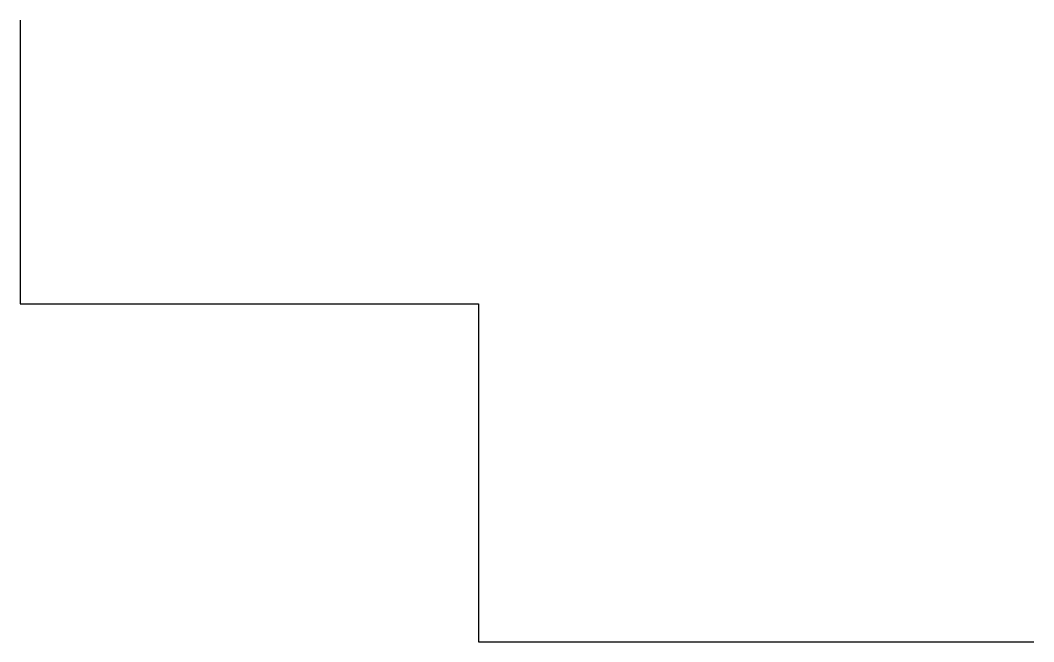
# Model space of a CAD drawing. Header units: millimetres. Extents: x 100 to 138.8, y 223.4 to 247.2.
import ezdxf

# ---------------------------------------------------------------- set-up
doc = ezdxf.new("R2010")
doc.units = ezdxf.units.MM
doc.layers.add('Layer1', color=1, linetype='Continuous')

msp = doc.modelspace()

# ---------------------------------------------------------------- linework, layer by layer
at = {"layer": 'Layer1'}
msp.add_lwpolyline([(99.983, 247.155), (99.983, 236.309), (117.522, 236.309), (117.522, 223.383), (138.776, 223.383)], dxfattribs=at)

doc.saveas('drawing.dxf')
